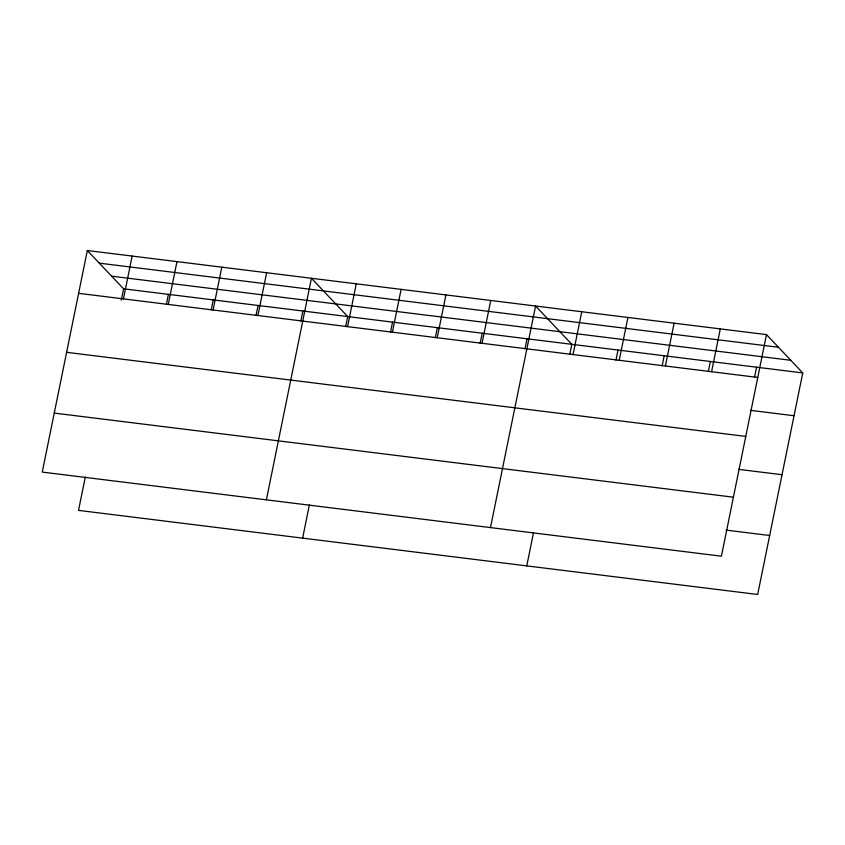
<?xml version="1.0" encoding="UTF-8"?>
<svg xmlns="http://www.w3.org/2000/svg" width="845" height="845" viewBox="0 0 845 845"><rect width="100%" height="100%" fill="white"/><g stroke="black" fill="none" stroke-linecap="round" stroke-linejoin="round"><path stroke-width="1.27" d="M87.331 250.521L42.25 472.08L721.408 556.19L766.478 334.62L87.331 250.521L123.592 288.81L802.75 372.92L757.669 594.479L78.522 510.38L85.303 477.034M121.289 300.155L123.592 288.81M123.444 298.887L132.147 256.067M166.37 304.443L168.419 294.366M168.261 304.432L176.975 261.623M211.197 309.988L213.246 299.922M213.088 309.988L221.802 267.168M256.014 315.544L258.074 305.467M257.915 315.544L266.629 272.724M300.841 321.089L302.89 311.023M266.376 499.839L311.446 278.269L347.717 316.569L345.668 326.645M302.637 538.128L309.418 504.792M347.559 326.645L356.273 283.825M390.496 332.201L392.545 322.125M392.386 332.191L401.1 289.37M435.312 337.746L437.361 327.67M437.214 337.746L445.917 294.926M480.14 343.302L482.189 333.226M482.03 343.292L490.744 300.471M524.967 348.848L527.016 338.771M490.491 527.586L535.572 306.027L571.833 344.327L569.784 354.404M526.762 565.886L533.544 532.551M573.037 354.562L581.751 311.742M615.973 360.118L618.022 350.041M619.227 360.287L627.93 317.466M662.153 365.843L664.202 355.766M665.406 366.001L674.12 323.181M708.332 371.557L710.381 361.48M711.585 371.726L720.299 328.906M754.522 377.282L756.571 367.205M99.298 263.154L778.446 347.263M111.624 276.178L790.783 360.287M78.617 293.331L757.775 377.44M750.423 410.343L794.036 415.74M66.618 352.323L745.765 436.421M738.424 469.324L782.037 474.721M54.249 413.089L733.407 497.198M726.056 530.1L769.668 535.498M766.478 334.62L802.75 372.92"/></g></svg>
